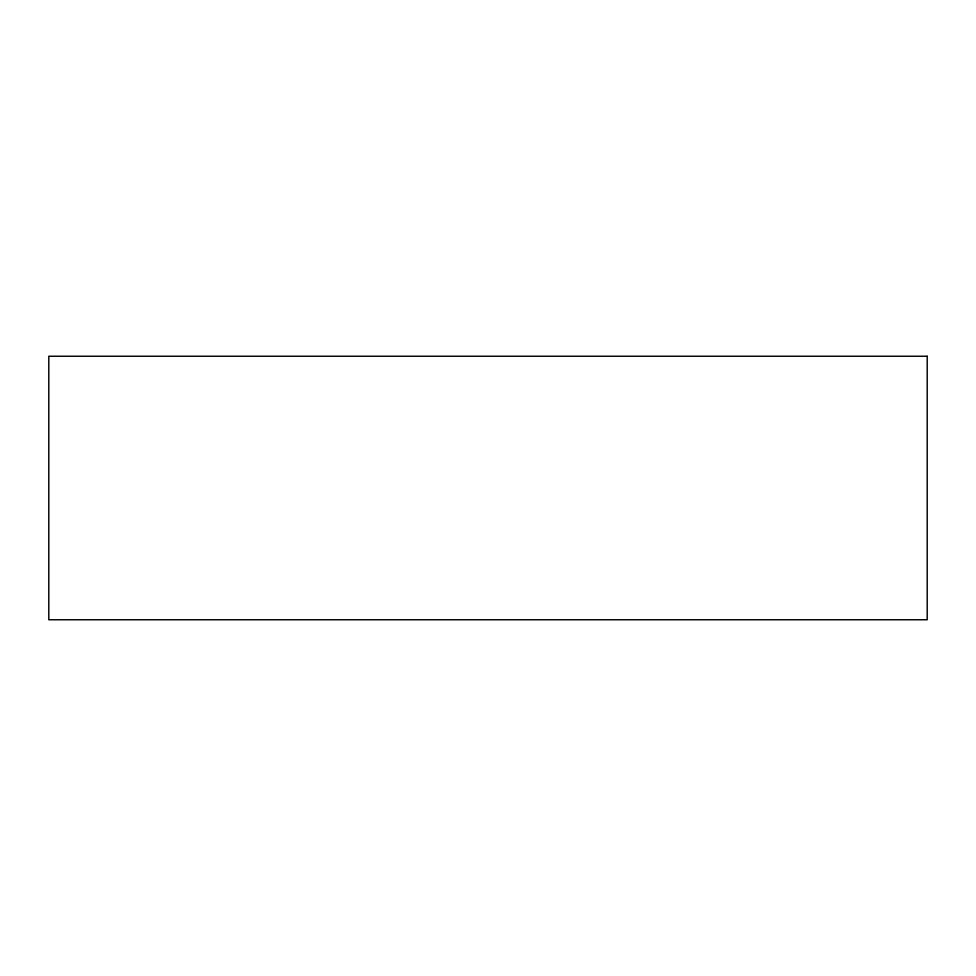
<?xml version="1.0" encoding="UTF-8"?>
<svg xmlns="http://www.w3.org/2000/svg" width="976" height="976" viewBox="0 0 976 976"><rect width="100%" height="100%" fill="white"/><g stroke="black" fill="none" stroke-linecap="round" stroke-linejoin="round"><path stroke-width="1.46" d="M927.2 356.24L48.8 356.24L48.8 619.76L927.2 619.76L927.2 356.24"/></g></svg>
